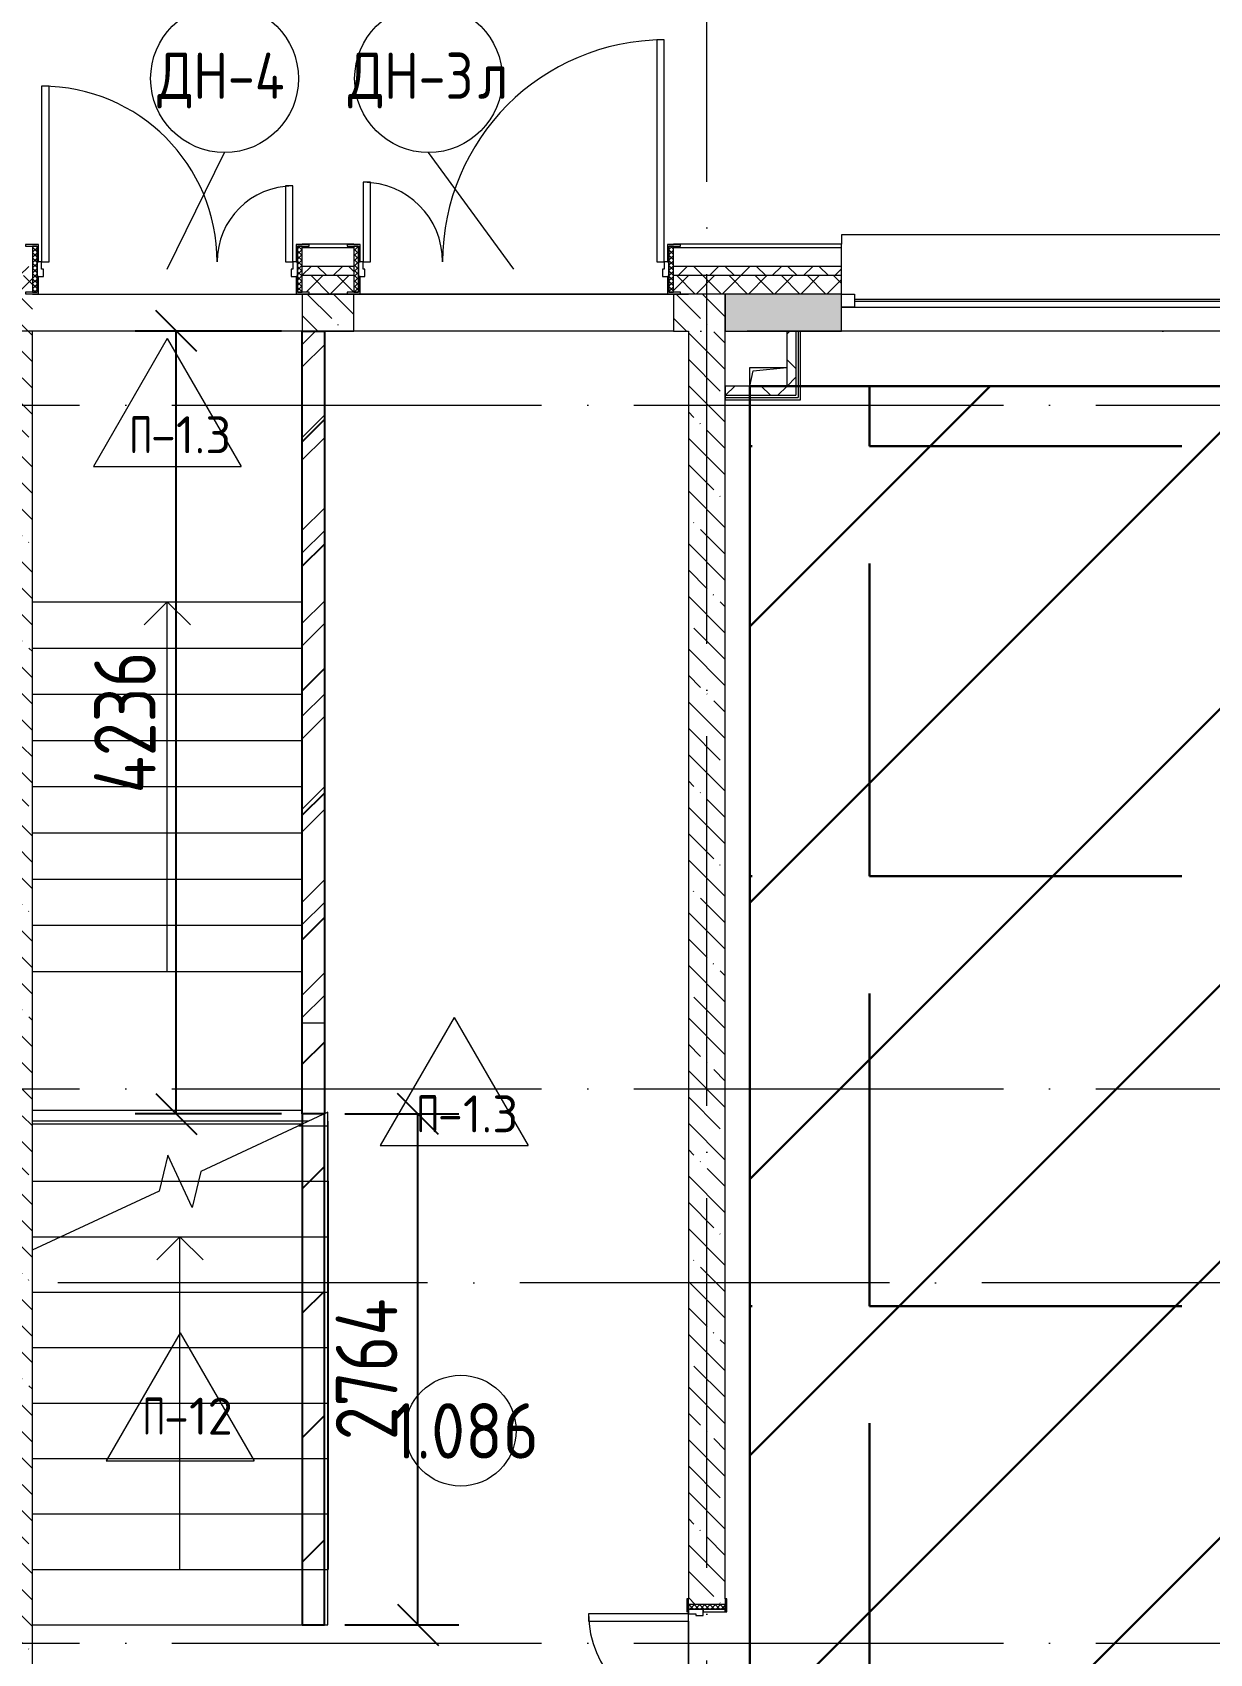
# Model space of a CAD drawing. Header units: millimetres. Extents: x -68946 to 690821, y -552984 to 293768.
# Drawn here: x 148988 to 155359, y 51619 to 60391 of the extents above; entities that cross this region are included whole.
import ezdxf

# ---------------------------------------------------------------- set-up
doc = ezdxf.new("R2010")
doc.units = ezdxf.units.MM
doc.linetypes.add('ADSK_Линия сетки', pattern=[2500, 2000, -250, 0, -250])
doc.layers.get('Defpoints').update_dxf_attribs({"color": 250})
for name, color, linetype, lineweight in [('0) блоки', 250, 'Continuous', 25), ('1.2) Стяжка 6 вып.', 30, 'Continuous', 30), ('1.2) Тепло-звук изол. + пденка 6 вып.', 200, 'Continuous', 30), ('1.4) Стяжка 6 вып.', 30, 'Continuous', 30), ('A-AREA-____-IDEN', 250, 'Continuous', 9), ('A-DETL-GENF-OTLN', 250, 'Continuous', 5), ('A-DOOR-____-IDEN', 250, 'Continuous', 9), ('A-DOOR-____-MCUT', 250, 'Continuous', 5), ('A-DOOR-____-OTLN', 250, 'Continuous', 5), ('A-DOOR-FRAM-MCUT', 250, 'Continuous', 5), ('A-DOOR-FRAM-OTLN', 250, 'Continuous', 5), ('A-FLOR-____-IDEN', 250, 'Continuous', 9), ('A-FLOR-____-OTLN', 250, 'Continuous', 9), ('A-GLAZ-____-MCUT', 250, 'Continuous', 9), ('A-GLAZ-____-OTLN', 250, 'Continuous', 5), ('A-ROOF-___-IDEN', 250, 'Continuous', 9), ('A-ROOF-____-MCUT', 250, 'Continuous', 9), ('A-ROOF-____-OTLN', 250, 'Continuous', 5), ('A-ROOF-FNSH-MCUT', 250, 'Continuous', 9), ('A-WALL-____-MCUT', 250, 'Continuous', 13), ('A-WALL-____-PATT', 250, 'Continuous', 13), ('A-WALL-FNSH-MCUT', 250, 'Continuous', 13), ('I-WALL-____-OTLN', 250, 'Continuous', 9), ('S-GRID-____-OTLN', 250, 'Continuous', 9), ('S-STRS-____-MBND', 250, 'Continuous', 5), ('S-STRS-____-OTLN', 250, 'Continuous', 5)]:
    doc.layers.add(name, color=color, linetype=linetype, lineweight=lineweight)
doc.styles.add('GOST Common_1', font='', dxfattribs={"width": 0.9, "height": 250})
doc.styles.add('ISOCPEUR_1', font='isocpeur.ttf', dxfattribs={"width": 0.9, "height": 250})
doc.styles.add('ISOCPEUR_2', font='isocpeur.ttf', dxfattribs={"height": 160})
doc.styles.get("Standard").update_dxf_attribs({"font": 'ГОСТ тип А.ttf'})
doc.styles.get('GOST Common_1').set_extended_font_data('GOST Common')
doc.dimstyles.new('А3', dxfattribs={"dimtxt": 333, "dimasz": 222, "dimexe": 222, "dimexo": 111, "dimgap": 111, "dimtad": 1, "dimtoh": 1, "dimdec": 0, "dimrnd": 0.0015, "dimzin": 0, "dimdsep": 46, "dimtxsty": 'Standard', "dimblk": 'OBLIQUE', "dimcen": 0, "dimclrd": 7, "dimclre": 7, "dimclrt": 7, "dimadec": 0, "dimazin": 0, "dimtfac": 1, "dimtdec": 0, "dimtofl": 0, "dimtmove": 0, "dimatfit": 3, "dimfxl": 1, "dimtolj": 1, "dimtzin": 0, "dimarcsym": 0})
pattern_1 = [(135, (12287.91, -0.0006), (-142.5612, -142.5612), []), (135, (12430.48, -0.0006), (-142.5612, -142.5612), [252.016, -50.403, 3.353, -47.05])]
pattern_2 = [(45, (12287.91, -0.0006), (-141.42136, 141.42136), []), (135, (12287.91, -0.0006), (-141.42136, -141.42136), [])]

# ---------------------------------------------------------------- blocks, each defined once
blk = doc.blocks.new('Дверь_СКБ_2Ст_Наружная - Входная дверь 1460х2300_ДН4-35088756-АР1_Маркировочный план 1 этажа С2и3')
at = {"layer": 'A-DOOR-____-OTLN'}
h = blk.add_hatch(dxfattribs=at)
h.set_pattern_fill('FP_58', color=256, style=0, pattern_type=2)
h.set_pattern_definition([(135, (1571.41, 199.685), (-14.14214, -14.14214), []), (225, (1571.41, 199.685), (14.14214, -14.14214), [])])
h.paths.add_polyline_path([(724.5, -125), (749.5, -125), (749.5, 125), (724.5, 125), (724.5, -39.5)])
at = {"layer": 'A-DOOR-FRAM-OTLN'}
h = blk.add_hatch(dxfattribs=at)
h.set_pattern_fill('FP_59', color=256, style=0, pattern_type=2)
h.set_pattern_definition([(45, (-551.384, 199.685), (-14.1421, 14.1421), []), (135, (-551.384, 199.685), (-14.1421, -14.1421), [])])
h.paths.add_polyline_path([(-710.5, -125), (-685.5, -125), (-685.5, 125), (-710.5, 125), (-710.5, -35)])
at = {"layer": 'A-DOOR-____-MCUT'}
for p, q in [((-660.5, 990), (-660.5, 40)), ((-620.5, 990), (-660.5, 990)), ((-620.5, 40), (-620.5, 990)), ((699.5, 450), (659.5, 450)), ((659.5, 450), (659.5, 40)), ((699.5, 40), (699.5, 450)), ((-660.5, 40), (-620.5, 40)), ((659.5, 40), (699.5, 40))]:
    blk.add_line(p, q, dxfattribs=at)
at = {"layer": 'A-DOOR-____-OTLN'}
for p, q in [((-677.5, 133), (-747.5, 133)), ((-747.5, 133), (-747.5, 125)), ((-747.5, 125), (-685.5, 125)), ((-685.5, 125), (-685.5, 40)), ((-677.5, 40), (-677.5, 133)), ((786.5, 133), (716.5, 133)), ((716.5, 133), (716.5, 40)), ((724.5, 40), (724.5, 125)), ((724.5, 125), (786.5, 125)), ((786.5, 125), (786.5, 133)), ((-685.5, 40), (-677.5, 40)), ((716.5, 40), (724.5, 40)), ((-677.5, -40), (-685.5, -40)), ((-685.5, -40), (-685.5, -125)), ((-677.5, -133), (-677.5, -40)), ((724.5, -40), (716.5, -40)), ((716.5, -40), (716.5, -133)), ((724.5, -125), (724.5, -40)), ((-747.5, -125), (-747.5, -133)), ((-685.5, -125), (-747.5, -125)), ((-747.5, -133), (-677.5, -133)), ((716.5, -133), (786.5, -133)), ((786.5, -125), (724.5, -125)), ((786.5, -133), (786.5, -125))]:
    blk.add_line(p, q, dxfattribs=at)
for centre, radius, start, end in [((-660.5, 40), 950, 0, 90), ((699.5, 40), 410, 90, 180)]:
    blk.add_arc(centre, radius, start, end, dxfattribs=at)
at = {"layer": 'A-DOOR-FRAM-MCUT'}
for p, q in [((-685.5, 125), (-710.5, 125)), ((-710.5, 125), (-710.5, -125)), ((-685.5, -125), (-685.5, 125)), ((749.5, 125), (724.5, 125)), ((724.5, 125), (724.5, -125)), ((749.5, -125), (749.5, 125)), ((-660.5, 40), (-685.5, 40)), ((-685.5, 40), (-685.5, -40)), ((-660.5, 0), (-660.5, 40)), ((-650.5, 0), (-660.5, 0)), ((-650.5, -40), (-650.5, 0)), ((699.5, 0), (689.5, 0)), ((689.5, 0), (689.5, -40)), ((699.5, 40), (699.5, 0)), ((724.5, 40), (699.5, 40)), ((724.5, -40), (724.5, 40)), ((-685.5, -40), (-650.5, -40)), ((689.5, -40), (724.5, -40)), ((-710.5, -125), (-685.5, -125)), ((724.5, -125), (749.5, -125))]:
    blk.add_line(p, q, dxfattribs=at)
blk = doc.blocks.new('Дверь_СКБ_2Ст_Внутренняя1 - Н_Д-1_1п_1640x2100h_ЛК-42630921-АР1_Маркировочный план 1 этажа С2и3')
at = {"layer": 'A-DOOR-____-OTLN'}
h = blk.add_hatch(dxfattribs=at)
h.set_pattern_fill('FP_48', color=256, style=0, pattern_type=2)
h.set_pattern_definition([(135, (1481.41, 164.685), (-14.14214, -14.14214), []), (225, (1481.41, 164.685), (14.14214, -14.14214), [])])
h.paths.add_polyline_path([(807.5, -100), (832.5, -100), (832.5, 100), (807.5, 100), (807.5, -97.2)])
at = {"layer": 'A-DOOR-FRAM-OTLN'}
h = blk.add_hatch(dxfattribs=at)
h.set_pattern_fill('FP_49', color=256, style=0, pattern_type=2)
h.set_pattern_definition([(45, (-641.384, 164.685), (-14.1421, 14.1421), []), (135, (-641.384, 164.685), (-14.1421, -14.1421), [])])
h.paths.add_polyline_path([(-807.5, 100), (-807.5, -100), (-782.5, -100), (-782.5, 100)])
at = {"layer": 'A-DOOR-____-MCUT'}
for p, q in [((-757.5, 1100), (-757.5, 100)), ((-717.5, 1100), (-757.5, 1100)), ((-717.5, 100), (-717.5, 1100)), ((782.5, 640), (742.5, 640)), ((742.5, 640), (742.5, 100)), ((782.5, 100), (782.5, 640)), ((-757.5, 100), (-717.5, 100)), ((742.5, 100), (782.5, 100))]:
    blk.add_line(p, q, dxfattribs=at)
at = {"layer": 'A-DOOR-____-OTLN'}
for centre, radius, start, end in [((-757.5, 100), 1000, 0, 90), ((782.5, 100), 540, 90, 180)]:
    blk.add_arc(centre, radius, start, end, dxfattribs=at)
at = {"layer": 'A-DOOR-FRAM-MCUT'}
for p, q in [((-767.5, 108), (-837.5, 108)), ((-837.5, 108), (-837.5, 100)), ((-837.5, 100), (-767.5, 100)), ((-782.5, 100), (-807.5, 100)), ((-807.5, 100), (-807.5, -100)), ((-757.5, 100), (-782.5, 100)), ((-782.5, 100), (-782.5, 20)), ((-782.5, -100), (-782.5, 100)), ((-767.5, 100), (-782.5, 100)), ((-782.5, 100), (-782.5, 99)), ((-782.5, 99), (-767.5, 99)), ((-767.5, 100), (-767.5, 108)), ((-767.5, 99), (-767.5, 100)), ((-757.5, 60), (-757.5, 100)), ((782.5, 100), (782.5, 60)), ((807.5, 100), (782.5, 100)), ((862.5, 108), (792.5, 108)), ((792.5, 108), (792.5, 100)), ((807.5, 100), (792.5, 100)), ((792.5, 100), (792.5, 99)), ((792.5, 100), (862.5, 100)), ((792.5, 99), (807.5, 99)), ((807.5, 20), (807.5, 100)), ((832.5, 100), (807.5, 100)), ((807.5, 100), (807.5, -100)), ((807.5, 99), (807.5, 100)), ((832.5, -100), (832.5, 100)), ((862.5, 100), (862.5, 108)), ((-782.5, 20), (-747.5, 20)), ((-767.5, 20), (-782.5, 20)), ((-782.5, 20), (-782.5, -100)), ((-767.5, -100), (-767.5, 20)), ((-747.5, 60), (-757.5, 60)), ((-747.5, 20), (-747.5, 60)), ((782.5, 60), (772.5, 60)), ((772.5, 60), (772.5, 20)), ((772.5, 20), (807.5, 20)), ((807.5, 20), (792.5, 20)), ((792.5, 20), (792.5, -100)), ((807.5, -100), (807.5, 20)), ((-767.5, -100), (-837.5, -100)), ((-837.5, -100), (-837.5, -108)), ((-837.5, -108), (-767.5, -108)), ((-807.5, -100), (-782.5, -100)), ((-782.5, -100), (-767.5, -100)), ((-767.5, -108), (-767.5, -100)), ((792.5, -100), (807.5, -100)), ((862.5, -100), (792.5, -100)), ((792.5, -100), (792.5, -108)), ((792.5, -108), (862.5, -108)), ((807.5, -100), (832.5, -100)), ((862.5, -108), (862.5, -100))]:
    blk.add_line(p, q, dxfattribs=at)
blk = doc.blocks.new('Окно_СКБ_2Ст1 - Окно_СКБ_2Ст 3300_ОКп2-36117880-АР1_Маркировочный план 1 этажа С2и3')
at = {"layer": 'A-GLAZ-____-MCUT'}
for p, q in [((-1650, -195), (-1650, -125)), ((-1650, -125), (-1580, -125)), ((-1580, -125), (-1580, -195)), ((750, -195), (750, -125)), ((750, -125), (820, -125)), ((820, -125), (820, -195)), ((1580, -195), (1580, -125)), ((1580, -125), (1650, -125)), ((1650, -125), (1650, -195)), ((-1580, -195), (-1650, -195)), ((820, -195), (750, -195)), ((1650, -195), (1580, -195))]:
    blk.add_line(p, q, dxfattribs=at)
at = {"layer": 'A-GLAZ-____-MCUT', "lineweight": 5}
for p, q in [((750, -155), (-1580, -155)), ((750, -165), (-1580, -165)), ((1580, -155), (820, -155)), ((1580, -165), (820, -165))]:
    blk.add_line(p, q, dxfattribs=at)
at = {"layer": 'A-GLAZ-____-OTLN'}
blk.add_line((-1650, -195), (1650, -195), dxfattribs=at)
blk = doc.blocks.new('WNW_Отлив1 - Отлив_металлический 2-28598290-АР1_Маркировочный план 1 этажа С2и3')
at = {"layer": 'A-GLAZ-____-OTLN'}
for p, q in [((1650, 320), (-1650, 320)), ((-1650, 320), (-1650, 270)), ((1650, 270), (1650, 320))]:
    blk.add_line(p, q, dxfattribs=at)
blk = doc.blocks.new('_Wn_-As_OpeningMEP_floor__Rectangular - _Wn_-As_OpeningMEP_floor__Rectangular-V72-АР1_Маркировочный план 1 этажа С2и3')
at = {"layer": 'A-DETL-GENF-OTLN', "lineweight": 5}
for p, q in [((-82.3, 82.3), (99.8, 100)), ((-100, 0), (-82.3, 82.3))]:
    blk.add_line(p, q, dxfattribs=at)
blk = doc.blocks.new('Дверь_СКБ_2Ст_Наружная - Входная дверь 1730х2300_ДН-3Л-34973568-АР1_Маркировочный план 1 этажа С2и3')
at = {"layer": 'A-DOOR-____-OTLN'}
h = blk.add_hatch(dxfattribs=at)
h.set_pattern_fill('FP_114', color=256, style=0, pattern_type=2)
h.set_pattern_definition([(135, (1436.41, 199.685), (-14.14214, -14.14214), []), (225, (1436.41, 199.685), (14.14214, -14.14214), [])])
h.paths.add_polyline_path([(884.5, -125), (884.5, 125), (859.5, 125), (859.5, -125)])
at = {"layer": 'A-DOOR-FRAM-OTLN'}
h = blk.add_hatch(dxfattribs=at)
h.set_pattern_fill('FP_115', color=256, style=0, pattern_type=2)
h.set_pattern_definition([(45, (-686.384, 199.685), (-14.1421, 14.1421), []), (135, (-686.384, 199.685), (-14.1421, -14.1421), [])])
h.paths.add_polyline_path([(-820.5, -125), (-820.5, 125), (-845.5, 125), (-845.5, -125)])
at = {"layer": 'A-DOOR-____-MCUT'}
for p, q in [((834.5, 1240), (794.5, 1240)), ((794.5, 1240), (794.5, 40)), ((834.5, 40), (834.5, 1240)), ((-795.5, 470), (-795.5, 40)), ((-755.5, 470), (-795.5, 470)), ((-755.5, 40), (-755.5, 470)), ((-795.5, 40), (-755.5, 40)), ((794.5, 40), (834.5, 40))]:
    blk.add_line(p, q, dxfattribs=at)
at = {"layer": 'A-DOOR-____-OTLN'}
for p, q in [((-812.5, 133), (-882.5, 133)), ((-882.5, 133), (-882.5, 125)), ((-882.5, 125), (-820.5, 125)), ((-820.5, 125), (-820.5, 40)), ((-812.5, 40), (-812.5, 133)), ((921.5, 133), (851.5, 133)), ((851.5, 133), (851.5, 40)), ((859.5, 40), (859.5, 125)), ((859.5, 125), (921.5, 125)), ((921.5, 125), (921.5, 133)), ((-820.5, 40), (-812.5, 40)), ((851.5, 40), (859.5, 40)), ((-812.5, -40), (-820.5, -40)), ((-820.5, -40), (-820.5, -125)), ((-812.5, -133), (-812.5, -40)), ((859.5, -40), (851.5, -40)), ((851.5, -40), (851.5, -133)), ((859.5, -125), (859.5, -40)), ((-882.5, -125), (-882.5, -133)), ((-820.5, -125), (-882.5, -125)), ((-882.5, -133), (-812.5, -133)), ((851.5, -133), (921.5, -133)), ((921.5, -125), (859.5, -125)), ((921.5, -133), (921.5, -125))]:
    blk.add_line(p, q, dxfattribs=at)
for centre, radius, start, end in [((834.5, 40), 1200, 90, 180), ((-795.5, 40), 430, 0, 90)]:
    blk.add_arc(centre, radius, start, end, dxfattribs=at)
at = {"layer": 'A-DOOR-FRAM-MCUT'}
for p, q in [((-820.5, 125), (-845.5, 125)), ((-845.5, 125), (-845.5, -125)), ((-820.5, -125), (-820.5, 125)), ((884.5, 125), (859.5, 125)), ((859.5, 125), (859.5, -125)), ((884.5, -125), (884.5, 125)), ((-795.5, 40), (-820.5, 40)), ((-820.5, 40), (-820.5, -40)), ((-795.5, 0), (-795.5, 40)), ((-785.5, 0), (-795.5, 0)), ((-785.5, -40), (-785.5, 0)), ((834.5, 0), (824.5, 0)), ((824.5, 0), (824.5, -40)), ((834.5, 40), (834.5, 0)), ((859.5, 40), (834.5, 40)), ((859.5, -40), (859.5, 40)), ((-820.5, -40), (-785.5, -40)), ((824.5, -40), (859.5, -40)), ((-845.5, -125), (-820.5, -125)), ((859.5, -125), (884.5, -125))]:
    blk.add_line(p, q, dxfattribs=at)
blk = doc.blocks.new('AAR_СКБ_Марка_Помещения_мал - Номер-28977439-АР1_Маркировочный план 1 этажа С2и3')
at = {"layer": 'A-AREA-____-IDEN'}
blk.add_circle((-0.028, 0), 3, dxfattribs=at)
blk = doc.blocks.new('AAR_СКБ_Марка_Перекрытия - Марка пола-17325028-АР1_Маркировочный план 1 этажа С2и3')
at = {"layer": 'A-FLOR-____-IDEN'}
for p, q in [((0, 6.932), (-4.002, 0)), ((0, 6.932), (4.002, 0)), ((-4.002, 0), (4.002, 0))]:
    blk.add_line(p, q, dxfattribs=at)
blk = doc.blocks.new('ADSK_Марка_отделка-ступеней - Типоразмер_ADSK_Марка-39154903-АР1_Маркировочный план 1 этажа С2и3')
at = {"layer": 'A-ROOF-___-IDEN'}
for p, q in [((0, 6.225), (-4.002, -0.707)), ((0, 6.225), (4.002, -0.707)), ((-4.002, -0.707), (4.002, -0.707))]:
    blk.add_line(p, q, dxfattribs=at)
blk = doc.blocks.new('ADSK_Марка_Дверь - Типоразмер_ADSK_Марка-30565456-АР1_Маркировочный план 1 этажа С2и3')
at = {"layer": 'A-DOOR-____-IDEN'}
blk.add_circle((0, 0), 4, dxfattribs=at)
blk = doc.blocks.new('_Oblique')
at = {"color": 0, "linetype": 'ByBlock', "lineweight": -2}
blk.add_line((-0.5, -0.5), (0.5, 0.5), dxfattribs=at)
blk = doc.blocks.new('*D5448')
at = {"color": 7, "lineweight": -2, "transparency": 16777216}
for p, q in [((150336.9, 58775), (149544.1, 58775)), ((149766.1, 54539.4), (149766.1, 58775)), ((150336.9, 54539.4), (149544.1, 54539.4))]:
    blk.add_line(p, q, dxfattribs=at)
at = {"layer": 'Defpoints', "color": 0, "lineweight": 30, "transparency": 16777216}
for p in [(149766.1, 58775), (150447.9, 58775), (150447.9, 54539.4)]:
    blk.add_point(p, dxfattribs=at)
at = {"color": 7, "lineweight": -2, "transparency": 16777216, "xscale": 222, "yscale": 222, "zscale": 222}
for p, rotation in [((149766.1, 58775), 90), ((149766.1, 54539.4), 270)]:
    blk.add_blockref('_Oblique', p, dxfattribs=dict(at, rotation=rotation))
at = {"color": 7, "transparency": 16777216, "insert": (149488.6, 56657.2), "char_height": 333, "attachment_point": 5, "rotation": 90}
blk.add_mtext('\\A1;4236', dxfattribs=at)
blk = doc.blocks.new('*D5449')
at = {"color": 7, "lineweight": -2, "transparency": 16777216}
for p, q in [((150678.9, 54539.4), (151296, 54539.4)), ((151074, 51775), (151074, 54539.4)), ((150678.9, 51775), (151296, 51775))]:
    blk.add_line(p, q, dxfattribs=at)
at = {"layer": 'Defpoints', "color": 0, "lineweight": 30, "transparency": 16777216}
for p in [(150567.9, 54539.4), (151074, 54539.4), (150567.9, 51775)]:
    blk.add_point(p, dxfattribs=at)
at = {"color": 7, "lineweight": -2, "transparency": 16777216, "xscale": 222, "yscale": 222, "zscale": 222}
for p, rotation in [((151074, 54539.4), 90), ((151074, 51775), 270)]:
    blk.add_blockref('_Oblique', p, dxfattribs=dict(at, rotation=rotation))
at = {"color": 7, "transparency": 16777216, "insert": (150796.5, 53157.2), "char_height": 333, "attachment_point": 5, "rotation": 90}
blk.add_mtext('\\A1;2764', dxfattribs=at)

msp = doc.modelspace()

# ---------------------------------------------------------------- hatches: boundary and pattern name
at = {"layer": '0) блоки'}
h = msp.add_hatch(dxfattribs=at)
h.set_pattern_fill('ANSI31', color=256, scale=150)
h.paths.add_polyline_path([(150447.9138, 58775), (150567.9138, 58775), (150567.9138, 54539.4188), (150447.9138, 54539.4188)])
h = msp.add_hatch(dxfattribs=at)
h.set_pattern_fill('ANSI31', color=256, scale=150)
h.paths.add_polyline_path([(150567.9138, 54539.4188), (150447.9138, 54539.4188), (150447.9138, 51774.9994), (150567.9138, 51774.9994)])
at = {"layer": '1.2) Стяжка 6 вып.', "lineweight": 30}
h = msp.add_hatch(dxfattribs=at)
h.set_pattern_fill('ANSI31', color=256, scale=333)
h.paths.add_polyline_path([(152870.3694, 10538.3524), (149137.9138, 10538.3524), (149137.9138, 12663.8674), (152870.3694, 12663.8674), (152870.3694, 24774.898), (149162.9138, 24774.898), (149162.9138, 27269.7346), (152870.3694, 27269.7346), (152870.3694, 45475.2194), (149117.1568, 45475.2194), (149117.1568, 48329.3719), (152870.3694, 48329.3719), (152870.3694, 58477.4991), (157124.6208, 58477.4991), (157124.6208, 337.5006), (152870.3694, 337.5006)])
at = {"layer": '1.2) Тепло-звук изол. + пденка 6 вып.', "lineweight": 30}
h = msp.add_hatch(dxfattribs=at)
h.set_pattern_fill('ANGLE', color=256, scale=333)
h.set_pattern_definition([(0, (0, 0), (0, 2326.005), [1691.64, -634.365]), (90, (0, 0), (-2326.005, 1e-13), [1691.64, -634.365])])
h.paths.add_polyline_path([(152870.3694, 10538.3524), (149137.9138, 10538.3524), (149137.9138, 12663.8674), (152870.3694, 12663.8674), (152870.3694, 24774.898), (149162.9138, 24774.898), (149162.9138, 27269.7346), (152870.3694, 27269.7346), (152870.3694, 45475.2194), (149117.1568, 45475.2194), (149117.1568, 48329.3719), (152870.3694, 48329.3719), (152870.3694, 58477.4991), (157124.6208, 58477.4991), (157124.6208, 337.5006), (152870.3694, 337.5006)])
at = {"layer": '1.4) Стяжка 6 вып.', "lineweight": 30}
h = msp.add_hatch(dxfattribs=at)
h.set_pattern_fill('ANSI32', color=256, scale=333)
h.paths.add_polyline_path([(152870.3694, 10538.3524), (149137.9138, 10538.3524), (149137.9138, 12663.8674), (152870.3694, 12663.8674), (152870.3694, 24774.898), (149162.9138, 24774.898), (149162.9138, 27269.7346), (152870.3694, 27269.7346), (152870.3694, 45475.2194), (149117.1568, 45475.2194), (149117.1568, 48329.3719), (152870.3694, 48329.3719), (152870.3694, 58477.4991), (157124.6208, 58477.4991), (157124.6208, 337.5006), (152870.3694, 337.5006)])
at = {"layer": 'A-WALL-____-PATT', "lineweight": 15, "true_color": 0x000000}
h = msp.add_hatch(dxfattribs=at)
h.set_pattern_fill('FP_53', color=18, style=0, pattern_type=2)
h.set_pattern_definition([(135, (12287.91, -0.0006), (-84.85281, -84.85281), []), (225, (12287.91, -0.0006), (84.85281, -84.85281), [])])
h.paths.add_polyline_path([(165386.9138, 59075), (165387.9138, 59075), (165386.9138, 59125), (157937.9148, 59125), (157937.9148, 59075), (165337.9138, 59075)])
h.paths.add_polyline_path([(156666.9133, 59075), (157637.9148, 59075), (157637.9148, 59125), (156666.9133, 59125), (156666.9133, 59090.21)])
h.paths.add_polyline_path([(152537.9138, 59075), (153366.9133, 59075), (153366.9133, 59125), (152457.8919, 59125), (152457.8919, 59075)])
h.paths.add_polyline_path([(150624.1882, 59075), (150727.8919, 59075), (150727.8919, 59125), (150447.8919, 59125), (150447.8919, 59075), (150586.4138, 59075)])
h.paths.add_polyline_path([(148787.8919, 59075), (148987.8919, 59075), (148987.8919, 59125), (148687.8919, 59125), (148687.9138, 59075)])
h = msp.add_hatch(dxfattribs=at)
h.set_pattern_fill('FP_52', color=18, style=0, pattern_type=2)
h.set_pattern_definition([(45, (12287.91, -0.0006), (-70.71068, 70.71068), []), (135, (12287.91, -0.0006), (-70.71068, -70.71068), [])])
h.paths.add_polyline_path([(152494.8919, 58975), (153366.9133, 58975), (153366.9133, 59075), (152457.8919, 59075), (152457.8919, 58985), (152494.8919, 58985), (152494.8919, 58977), (152457.8919, 58977), (152457.8919, 58975)])
h.paths.add_polyline_path([(148950.8919, 58975), (148987.8919, 58975), (148987.8919, 58977), (148950.8919, 58977), (148950.8919, 58985), (148987.8919, 58985), (148987.8919, 59075), (148787.8919, 59075), (148787.9138, 58975), (148831.1292, 58975)])
h.paths.add_polyline_path([(150484.8919, 58975), (150727.8919, 58975), (150727.8919, 58977), (150690.8919, 58977), (150690.8919, 58985), (150727.8919, 58985), (150727.8919, 59075), (150447.8919, 59075), (150447.8919, 58985), (150484.8919, 58985), (150484.8919, 58977), (150447.8919, 58977), (150447.8919, 58975)])
h.paths.add_polyline_path([(165337.9138, 58975), (165336.9138, 59075), (157937.9148, 59075), (157937.9148, 58975), (165237.9138, 58975)])
h.paths.add_polyline_path([(157637.9148, 58975), (157637.9148, 59075), (156666.9133, 59075), (156666.9133, 58975), (157337.8919, 58975)])
h = msp.add_hatch(dxfattribs=at)
h.set_pattern_fill('FP_1', color=18, style=0, pattern_type=2)
h.set_pattern_definition(pattern_1)
h.paths.add_polyline_path([(150586.4138, 58775), (150727.8919, 58775), (150727.8919, 58975), (150447.8919, 58975), (150447.9138, 58775), (150567.9138, 58775)])
h.paths.add_polyline_path([(152457.8919, 58775), (152537.9138, 58775), (152537.9138, 58975), (152457.8919, 58975), (152457.8919, 58862.6544)])
h.paths.add_polyline_path([(148987.8919, 58775), (148987.8919, 58975), (148787.9138, 58975), (148787.9138, 58775), (148831.1292, 58775)])
h = msp.add_hatch(dxfattribs=at)
h.set_pattern_fill('FP_1', color=18, style=0, pattern_type=2)
h.set_pattern_definition(pattern_1)
h.paths.add_polyline_path([(152537.9138, 50095), (152737.9138, 50095), (152737.9138, 50245.0006), (152537.9138, 50245.0006), (152537.9138, 50215.0006)])
h.paths.add_polyline_path([(152737.9138, 51885.0006), (152736.8919, 58975), (152537.9138, 58975), (152537.9138, 51885.0006), (152720.0894, 51885.0006)])
h = msp.add_hatch(dxfattribs=at)
h.set_pattern_fill('FP_3', color=18, style=0, pattern_type=2)
h.set_pattern_definition([(50, (12287.9, -0.0006), (364.36793, -31.8783), [38.1, -419.1]), (355, (12287.9, -0.0006), (-70.48585, 382.1133), [30.48, -335.28]), (100.451, (12318.28, -2.66), (293.885, 350.2334), [32.38, -356.18]), (46.184, (12287.9, 101.6), (542.1585, -84.0858), [57.15, -628.65]), (96.636, (12333.1, 94.6), (474.8049, 494.8554), [48.57, -534.27]), (351.184, (12287.9, 101.6), (474.8102, 494.85), [45.72, -502.92]), (21, (12338.7, 76.2), (303.22847, -204.53046), [38.1, -419.1]), (326, (12338.7, 76.2), (123.6039, 368.37604), [30.48, -335.28]), (71.451, (12364, 59.16), (426.8341, 163.8427), [32.38, -356.18]), (37.5, (12287.91, -0.0006), (6.17665, 169.11015), [16.764, -314.452, 16.764, -323.596, -336.55]), (37.5, (12287.91, -0.0006), (6.17665, 169.11015), [-671.576, 16.764, -319.786]), (7.5, (12287.91, -0.0006), (133.63888, 200.3615), [16.764, -177.292, 16.764, -306.832, -128.27]), (7.5, (12287.91, -0.0006), (133.63888, 200.3615), [-517.652, 16.764, -111.506]), (327.5, (12174.63, -0.0006), (271.18182, -11.45836), [16.764, -110.236, 16.764, -379.476, -525.78]), (327.5, (12174.63, -0.0006), (271.18182, -11.45836), [-523.24, 16.764, -509.016]), (317.5, (12123.83, -0.0006), (296.2585, 50.85285), [16.764, -148.336, 16.764, -246.38, -373.38]), (317.5, (12123.83, -0.0006), (296.2585, 50.85285), [-428.244, 16.764, -356.616])])
h.paths.add_polyline_path([(152870.3694, 58775), (153366.9133, 58775), (153366.9133, 58975), (152737.9138, 58974.6756), (152737.9138, 58775)])
h.paths.add_polyline_path([(164837.8919, 58775), (164837.8919, 58975), (157737.8919, 58975), (157737.8919, 58775), (164551.1175, 58775)])
h.paths.add_polyline_path([(157337.8919, 58775), (157337.8919, 58975), (156666.9133, 58975), (156666.9133, 58775), (156952.8782, 58775)])
h = msp.add_hatch(dxfattribs=at)
h.set_pattern_fill('FP_1', color=18, style=0, pattern_type=2)
h.set_pattern_definition(pattern_1)
h.paths.add_polyline_path([(148787.9138, 50095), (148987.913, 50095), (148987.9138, 58775), (148787.9138, 58775), (148787.9138, 50205.0006)])
h = msp.add_hatch(dxfattribs=at)
h.set_pattern_fill('FP_4', color=18, style=0, pattern_type=2)
h.set_pattern_definition([(45, (12287.9, -0.0006), (-251.4472, 251.4472), []), (45, (12287.9, 381), (-251.4472, 251.4472), [])])
h.paths.add_polyline_path([(150567.9138, 55032.213), (150567.9138, 58775), (150447.9138, 58775), (150447.9138, 55032.213)])
h = msp.add_hatch(dxfattribs=at)
h.set_pattern_fill('FP_83', color=18, style=0, pattern_type=2)
h.set_pattern_definition(pattern_2)
h.paths.add_polyline_path([(153120.2078, 58427.4991), (153120.2078, 58775), (153070.2078, 58775), (153070.2078, 58427.4991)])
h = msp.add_hatch(dxfattribs=at)
h.set_pattern_fill('FP_83', color=18, style=0, pattern_type=2)
h.set_pattern_definition(pattern_2)
h.paths.add_polyline_path([(153067.7128, 58427.4991), (153070.2078, 58427.4991), (153070.2078, 58477.4991), (152737.9138, 58477.4991), (152737.9138, 58427.4991), (153049.0157, 58427.4991)])

# ---------------------------------------------------------------- linework, layer by layer
at = {"layer": '0) блоки'}
for points in [[(150447.9138, 58775), (150567.9138, 58775), (150567.9138, 54539.4188), (150447.9138, 54539.4188)], [(150567.9138, 54539.4188), (150447.9138, 54539.4188), (150447.9138, 51774.9994), (150567.9138, 51774.9994)]]:
    msp.add_lwpolyline(points, close=True, dxfattribs=at)
at = {"layer": '1.2) Стяжка 6 вып.', "lineweight": 30}
msp.add_lwpolyline([(152870.3694, 45475.2194), (149117.1568, 45475.2194), (149117.1568, 48329.3719), (152870.3694, 48329.3719), (152870.3694, 58477.4991), (157124.6208, 58477.4991), (157124.6208, 337.5006), (152870.3694, 337.5006), (152870.3694, 10538.3524), (149137.9138, 10538.3524), (149137.9138, 12663.8674), (152870.3694, 12663.8674), (152870.3694, 24774.898), (149162.9138, 24774.898), (149162.9138, 27269.7346), (152870.3694, 27269.7346)], close=True, dxfattribs=at)
at = {"layer": 'A-DOOR-____-IDEN', "color": 18, "true_color": 0x000000}
for p, q in [((149717.8919, 59110), (150027.908, 59741.086)), ((151592.8919, 59110), (151131.4726, 59741.086))]:
    msp.add_line(p, q, dxfattribs=at)
at = {"layer": 'A-FLOR-____-OTLN', "color": 18, "lineweight": 5, "true_color": 0x000000}
for p, q in [((152457.8919, 58975), (150727.8919, 58975)), ((150447.8919, 58775), (148987.9138, 58775)), ((152870.3694, 58477.4991), (152870.3694, 58577.4991)), ((152870.3694, 58577.4991), (153070.2078, 58577.4991)), ((148987.9138, 57310), (150447.9138, 57310)), ((152537.9138, 50335.0006), (152537.9138, 51795.0006)), ((152537.9138, 51795.0006), (152537.9138, 50335.0006))]:
    msp.add_line(p, q, dxfattribs=at)
at = {"layer": 'A-ROOF-____-MCUT', "color": 18, "lineweight": 13, "true_color": 0x000000}
for p, q in [((150483.3786, 54499.9994), (148987.9138, 54499.9994)), ((150449.0665, 54483.9994), (148987.9138, 54483.9994)), ((150587.9138, 54499.9994), (150586.4138, 54499.9994)), ((150587.9138, 54483.9994), (150586.4138, 54483.9994)), ((150587.9138, 54483.9994), (150587.9138, 54499.9994))]:
    msp.add_line(p, q, dxfattribs=at)
at = {"layer": 'A-ROOF-____-OTLN', "color": 18, "true_color": 0x000000}
for p, q in [((150587.9138, 54174.9994), (150587.9138, 52074.9994)), ((148987.9138, 53874.9994), (150587.9138, 53874.9994)), ((148987.9138, 53574.9994), (150587.9138, 53574.9994)), ((148987.9138, 53274.9994), (150587.9138, 53274.9994)), ((148987.9138, 52974.9994), (150587.9138, 52974.9994)), ((148987.9138, 52674.9994), (150587.9138, 52674.9994)), ((148987.9138, 52374.9994), (150587.9138, 52374.9994)), ((148987.9138, 52074.9994), (150587.9138, 52074.9994))]:
    msp.add_line(p, q, dxfattribs=at)
at = {"layer": 'A-ROOF-FNSH-MCUT', "color": 18, "lineweight": 5, "true_color": 0x000000}
for p, q in [((150587.9138, 54174.9994), (150587.9138, 54483.9994)), ((148987.9138, 54174.9994), (150587.9138, 54174.9994))]:
    msp.add_line(p, q, dxfattribs=at)
at = {"layer": 'A-WALL-____-MCUT', "color": 18, "lineweight": 15, "true_color": 0x000000}
for p, q in [((150727.8919, 59225), (150447.8919, 59225)), ((153366.9133, 59225), (152457.8919, 59225)), ((153366.9133, 59125), (153366.9133, 59225)), ((150727.8919, 59125), (150447.8919, 59125)), ((153366.9133, 59125), (152457.8919, 59125)), ((153366.9133, 59075), (153366.9133, 59125)), ((150727.8919, 59075), (150447.8919, 59075)), ((153366.9133, 59075), (152457.8919, 59075)), ((153366.9133, 58975), (153366.9133, 59075)), ((150447.8919, 58977), (150447.8919, 58975)), ((150727.8919, 58975), (150447.8919, 58975)), ((150447.8919, 58975), (150447.8919, 58775)), ((150447.8919, 58975), (150727.8919, 58975)), ((150727.8919, 58975), (150727.8919, 58977)), ((150727.8919, 58775), (150727.8919, 58975)), ((152457.8919, 58977), (152457.8919, 58975)), ((152537.9138, 58975), (152457.8919, 58975)), ((152457.8919, 58975), (152457.8919, 58775)), ((152457.8919, 58975), (152537.9138, 58975)), ((152737.9138, 58975), (152537.9138, 58975)), ((152736.8919, 58975), (152736.8919, 58775)), ((153366.9133, 58975), (152737.9138, 58975)), ((152737.9138, 51915.0006), (152737.9138, 58975)), ((153366.9133, 58775), (153366.9133, 58975)), ((148987.9138, 58775), (148787.9138, 58775)), ((148987.9138, 50280.0006), (148987.9138, 58775)), ((150447.8919, 58775), (150727.8919, 58775)), ((150447.9138, 58775), (150447.9138, 55032.213)), ((150567.9138, 58775), (150447.9138, 58775)), ((150567.9138, 55032.213), (150567.9138, 58775)), ((152457.8919, 58775), (152537.9138, 58775)), ((152537.9138, 58775), (152537.9138, 51915.0006)), ((152736.8919, 58775), (153366.9133, 58775)), ((153120.2078, 58775), (153070.2078, 58775)), ((153070.2078, 58775), (153070.2078, 58477.4991)), ((153120.2078, 58775), (153120.2078, 58427.4991)), ((153132.7078, 58775), (153132.7078, 58414.9991)), ((153070.2078, 58477.4991), (152736.8919, 58477.4991)), ((152736.8919, 58477.4991), (152736.8919, 58427.4991)), ((152736.8919, 58427.4991), (153120.2078, 58427.4991)), ((152736.8919, 58414.9991), (153132.7078, 58414.9991)), ((150447.9138, 55032.213), (150567.9138, 55032.213))]:
    msp.add_line(p, q, dxfattribs=at)
at = {"layer": 'A-WALL-FNSH-MCUT', "lineweight": 15}
for p, q in [((150727.8919, 59245), (150447.8919, 59245)), ((150447.8919, 59245), (150447.8919, 59243)), ((150727.8919, 59243), (150727.8919, 59245)), ((153366.9133, 59245), (152457.8919, 59245)), ((152457.8919, 59245), (152457.8919, 59243)), ((153366.9133, 59225), (153366.9133, 59245)), ((153145.2078, 58775), (153120.2078, 58775)), ((153145.2078, 58402.4991), (153145.2078, 58775)), ((152736.8919, 58427.4991), (152736.8919, 58402.4991)), ((152736.8919, 58402.4991), (153145.2078, 58402.4991))]:
    msp.add_line(p, q, dxfattribs=at)
at = {"layer": 'I-WALL-____-OTLN', "color": 18, "lineweight": 15, "true_color": 0x000000}
for p, q in [((148987.8919, 58975), (150447.8919, 58975)), ((150727.8919, 58975), (152457.8919, 58975)), ((150447.8919, 58775), (148987.9138, 58775)), ((152457.8919, 58775), (150727.8919, 58775)), ((156666.9133, 58775), (153366.9133, 58775)), ((150447.9138, 54499.9994), (150447.9138, 55032.213)), ((150567.9138, 55032.213), (150567.9138, 54539.4188))]:
    msp.add_line(p, q, dxfattribs=at)
at = {"layer": 'S-GRID-____-OTLN', "color": 18, "linetype": 'ADSK_Линия сетки', "true_color": 0x000000}
for p, q in [((152637.9138, -2919.5356), (152637.9138, 61063.6538)), ((167356.8279, 58775), (111607.9138, 58775)), ((77240.3519, 58375), (168626.8279, 58375)), ((77240.3519, 54675), (168626.8279, 54675)), ((168626.8279, 53625), (111607.9138, 53625)), ((77240.3519, 51675), (168626.8279, 51675))]:
    msp.add_line(p, q, dxfattribs=at)
at = {"layer": 'S-STRS-____-MBND', "color": 18, "true_color": 0x000000}
for p, q in [((150586.4138, 54548.0455), (149899.7023, 54227.8267)), ((149720.3797, 54316.61), (149673.1254, 54122.1721)), ((149852.4479, 54033.3888), (149720.3797, 54316.61)), ((149899.7023, 54227.8267), (149852.4479, 54033.3888)), ((149673.1254, 54122.1721), (148986.4138, 53801.9533))]:
    msp.add_line(p, q, dxfattribs=at)
at = {"layer": 'S-STRS-____-OTLN', "color": 18, "true_color": 0x000000}
for p, q in [((148987.9138, 57310), (150447.9138, 57310)), ((148987.9138, 57060), (150447.9138, 57060)), ((148987.9138, 57060), (150447.9138, 57060)), ((148987.9138, 56810), (150447.9138, 56810)), ((148987.9138, 56810), (150447.9138, 56810)), ((148987.9138, 56560), (150447.9138, 56560)), ((148987.9138, 56560), (150447.9138, 56560)), ((148987.9138, 56310), (150447.9138, 56310)), ((148987.9138, 56310), (150447.9138, 56310)), ((148987.9138, 56060), (150447.9138, 56060)), ((148987.9138, 56060), (150447.9138, 56060)), ((148987.9138, 55810), (150447.9138, 55810)), ((148987.9138, 55810), (150447.9138, 55810)), ((148987.9138, 55560), (150447.9138, 55560)), ((148987.9138, 55560), (150447.9138, 55560)), ((148987.9138, 55310), (150447.9138, 55310)), ((148987.9138, 55310), (150447.9138, 55310)), ((148987.9138, 54560), (150447.9138, 54560)), ((150429.7659, 54474.9994), (150586.4138, 54474.9994)), ((150429.7659, 54474.9994), (150586.4138, 54474.9994)), ((150586.4138, 54474.9994), (150586.4138, 54548.0455)), ((150586.4138, 54174.9994), (150586.4138, 54474.9994)), ((149685.964, 54174.9994), (149786.4138, 54174.9994)), ((149685.964, 54174.9994), (149786.4138, 54174.9994)), ((149886.8637, 54174.9994), (150586.4138, 54174.9994)), ((149886.8637, 54174.9994), (150586.4138, 54174.9994)), ((150586.4138, 53874.9994), (150586.4138, 54174.9994)), ((149143.0618, 53874.9994), (150586.4138, 53874.9994)), ((149143.0618, 53874.9994), (150586.4138, 53874.9994)), ((150586.4138, 53574.9994), (150586.4138, 53874.9994)), ((148987.9138, 53574.9994), (150586.4138, 53574.9994)), ((148987.9138, 53574.9994), (150586.4138, 53574.9994)), ((150586.4138, 53274.9994), (150586.4138, 53574.9994)), ((148987.9138, 53274.9994), (150586.4138, 53274.9994)), ((148987.9138, 53274.9994), (150586.4138, 53274.9994)), ((150586.4138, 52974.9994), (150586.4138, 53274.9994)), ((148987.9138, 52974.9994), (150586.4138, 52974.9994)), ((148987.9138, 52974.9994), (150586.4138, 52974.9994)), ((150586.4138, 52674.9994), (150586.4138, 52974.9994)), ((148987.9138, 52674.9994), (150586.4138, 52674.9994)), ((148987.9138, 52674.9994), (150586.4138, 52674.9994)), ((150586.4138, 52374.9994), (150586.4138, 52674.9994)), ((148987.9138, 52374.9994), (150586.4138, 52374.9994)), ((148987.9138, 52374.9994), (150586.4138, 52374.9994)), ((150586.4138, 52074.9994), (150586.4138, 52374.9994)), ((148987.9138, 52074.9994), (150586.4138, 52074.9994)), ((148987.9138, 52074.9994), (150586.4138, 52074.9994)), ((150586.4138, 51774.9994), (150586.4138, 52074.9994)), ((148987.9138, 51774.9994), (150586.4138, 51774.9994))]:
    msp.add_line(p, q, dxfattribs=at)
at = {"layer": 'S-STRS-____-OTLN', "color": 18, "lineweight": 9, "true_color": 0x000000}
for p, q in [((149717.9138, 57310), (149592.9138, 57185)), ((149717.9138, 57060), (149717.9138, 57310)), ((149717.9138, 57310), (149842.9138, 57185)), ((149717.9138, 56810), (149717.9138, 57060)), ((149717.9138, 56560), (149717.9138, 56810)), ((149717.9138, 56310), (149717.9138, 56560)), ((149717.9138, 56060), (149717.9138, 56310)), ((149717.9138, 55810), (149717.9138, 56060)), ((149717.9138, 55560), (149717.9138, 55810)), ((149717.9138, 55310), (149717.9138, 55560)), ((149786.4138, 53874.9994), (149661.4138, 53749.9994)), ((149786.4138, 53574.9994), (149786.4138, 53874.9994)), ((149786.4138, 53874.9994), (149911.4138, 53749.9994)), ((149786.4138, 53274.9994), (149786.4138, 53574.9994)), ((149786.4138, 52974.9994), (149786.4138, 53274.9994)), ((149786.4138, 52674.9994), (149786.4138, 52974.9994)), ((149786.4138, 52374.9994), (149786.4138, 52674.9994)), ((149786.4138, 52074.9994), (149786.4138, 52374.9994))]:
    msp.add_line(p, q, dxfattribs=at)

# ---------------------------------------------------------------- block references
at = {"layer": 'A-AREA-____-IDEN', "color": 18, "true_color": 0x000000, "xscale": 99.99999999999993, "yscale": 99.99999999999993, "zscale": 99.99999999999993}
msp.add_blockref('AAR_СКБ_Марка_Помещения_мал - Номер-28977439-АР1_Маркировочный план 1 этажа С2и3', (151308.5061, 52825.6173), dxfattribs=at)
at = {"layer": 'A-DOOR-____-IDEN', "color": 18, "true_color": 0x000000, "xscale": 99.99999999999993, "yscale": 99.99999999999993, "zscale": 99.99999999999993}
for p in [(150027.908, 60141.086), (151131.93, 60141.086)]:
    msp.add_blockref('ADSK_Марка_Дверь - Типоразмер_ADSK_Марка-30565456-АР1_Маркировочный план 1 этажа С2и3', p, dxfattribs=at)
at = {"layer": 'A-DOOR-____-OTLN', "color": 18, "true_color": 0x000000}
for name, p in [('Дверь_СКБ_2Ст_Наружная - Входная дверь 1730х2300_ДН-3Л-34973568-АР1_Маркировочный план 1 этажа С2и3', (151573.3919, 59110)), ('Дверь_СКБ_2Ст_Наружная - Входная дверь 1460х2300_ДН4-35088756-АР1_Маркировочный план 1 этажа С2и3', (149698.3919, 59110))]:
    msp.add_blockref(name, p, dxfattribs=at)
at = {"layer": 'A-DOOR-____-OTLN', "color": 18, "true_color": 0x000000, "rotation": 90}
msp.add_blockref('Дверь_СКБ_2Ст_Внутренняя1 - Н_Д-1_1п_1640x2100h_ЛК-42630921-АР1_Маркировочный план 1 этажа С2и3', (152637.9138, 51052.5006), dxfattribs=at)
at = {"layer": 'A-FLOR-____-IDEN', "color": 18, "true_color": 0x000000, "xscale": 99.99999999999993, "yscale": 99.99999999999993, "zscale": 99.99999999999993}
for p in [(149717.9138, 58042.5), (151271.0933, 54368.1351)]:
    msp.add_blockref('AAR_СКБ_Марка_Перекрытия - Марка пола-17325028-АР1_Маркировочный план 1 этажа С2и3', p, dxfattribs=at)
at = {"layer": 'A-GLAZ-____-OTLN', "color": 18, "true_color": 0x000000}
for name, p in [('WNW_Отлив1 - Отлив_металлический 2-28598290-АР1_Маркировочный план 1 этажа С2и3', (155016.9133, 58975)), ('Окно_СКБ_2Ст1 - Окно_СКБ_2Ст 3300_ОКп2-36117880-АР1_Маркировочный план 1 этажа С2и3', (155016.9133, 59100)), ('_Wn_-As_OpeningMEP_floor__Rectangular - _Wn_-As_OpeningMEP_floor__Rectangular-V72-АР1_Маркировочный план 1 этажа С2и3', (152970.3694, 58477.4991))]:
    msp.add_blockref(name, p, dxfattribs=at)
at = {"layer": 'A-ROOF-___-IDEN', "color": 18, "true_color": 0x000000, "xscale": 99.99999999999993, "yscale": 99.99999999999993, "zscale": 99.99999999999993}
msp.add_blockref('ADSK_Марка_отделка-ступеней - Типоразмер_ADSK_Марка-39154903-АР1_Маркировочный план 1 этажа С2и3', (149787.9138, 52732.7715), dxfattribs=at)

# ---------------------------------------------------------------- texts
at = {"layer": 'A-AREA-____-IDEN', "color": 18, "true_color": 0x000000, "insert": (150930.167, 52974.2771), "char_height": 300, "width": 609.2825, "attachment_point": 1, "style": 'ISOCPEUR_1'}
msp.add_mtext('1.086', dxfattribs=at)
at = {"layer": 'A-DOOR-____-IDEN', "color": 18, "true_color": 0x000000, "char_height": 250, "attachment_point": 1, "style": 'GOST Common_1'}
for s, insert, width in [('ДН', (149664.3006, 60281.5366), 461.772), ('-4', (150045.3006, 60281.5366), 411.265687), ('ДН', (150696.7726, 60281.5366), 461.772), ('-3', (151077.7726, 60281.5366), 389.620125), ('\\fGOST Common|b0|i0|c204|p34|;\\W.9;л', (151399.2413, 60281.5366), 194.810062)]:
    msp.add_mtext(s, dxfattribs=dict(at, insert=insert, width=width))
at = {"layer": 'A-FLOR-____-IDEN', "color": 18, "true_color": 0x000000, "char_height": 200, "attachment_point": 1, "style": 'ISOCPEUR_2'}
for s, insert, width in [('\\fISOCPEUR|b0|i0|c204|p34|;\\W.7;П', (149512.6789, 58313.8858), 140.295312), ('-1.3', (149628.4341, 58313.8858), 381.60325), ('\\fISOCPEUR|b0|i0|c204|p34|;\\W.7;П', (151065.8583, 54639.5209), 140.295312), ('-1.3', (151181.6135, 54639.5209), 381.60325)]:
    msp.add_mtext(s, dxfattribs=dict(at, insert=insert, width=width))
at = {"layer": 'A-ROOF-___-IDEN', "color": 18, "true_color": 0x000000, "char_height": 200, "attachment_point": 1, "style": 'ISOCPEUR_2'}
for s, insert, width in [('\\fISOCPEUR|b0|i0|c204|p34|;\\W.7;П', (149583.733, 53003.8591), 140.295312), ('-12', (149699.4882, 53003.8591), 331.096937)]:
    msp.add_mtext(s, dxfattribs=dict(at, insert=insert, width=width))

# ---------------------------------------------------------------- dimensions: what is measured, and where the dimension line sits
for base, p1, p2, picture, middle in [((149766.0645, 58775), (150447.9138, 54539.4188), (150447.9138, 58775), '*D5448', (149488.5645, 56657.2094)), ((151074.0376, 54539.4188), (150567.9138, 51774.9994), (150567.9138, 54539.4188), '*D5449', (150796.5376, 53157.2091))]:
    dim = msp.add_linear_dim(base=base, p1=p1, p2=p2, angle=90, dimstyle='А3')
    dim.commit()
    dim.dimension.update_dxf_attribs({"geometry": picture, "text_midpoint": middle})

doc.saveas('drawing.dxf')
